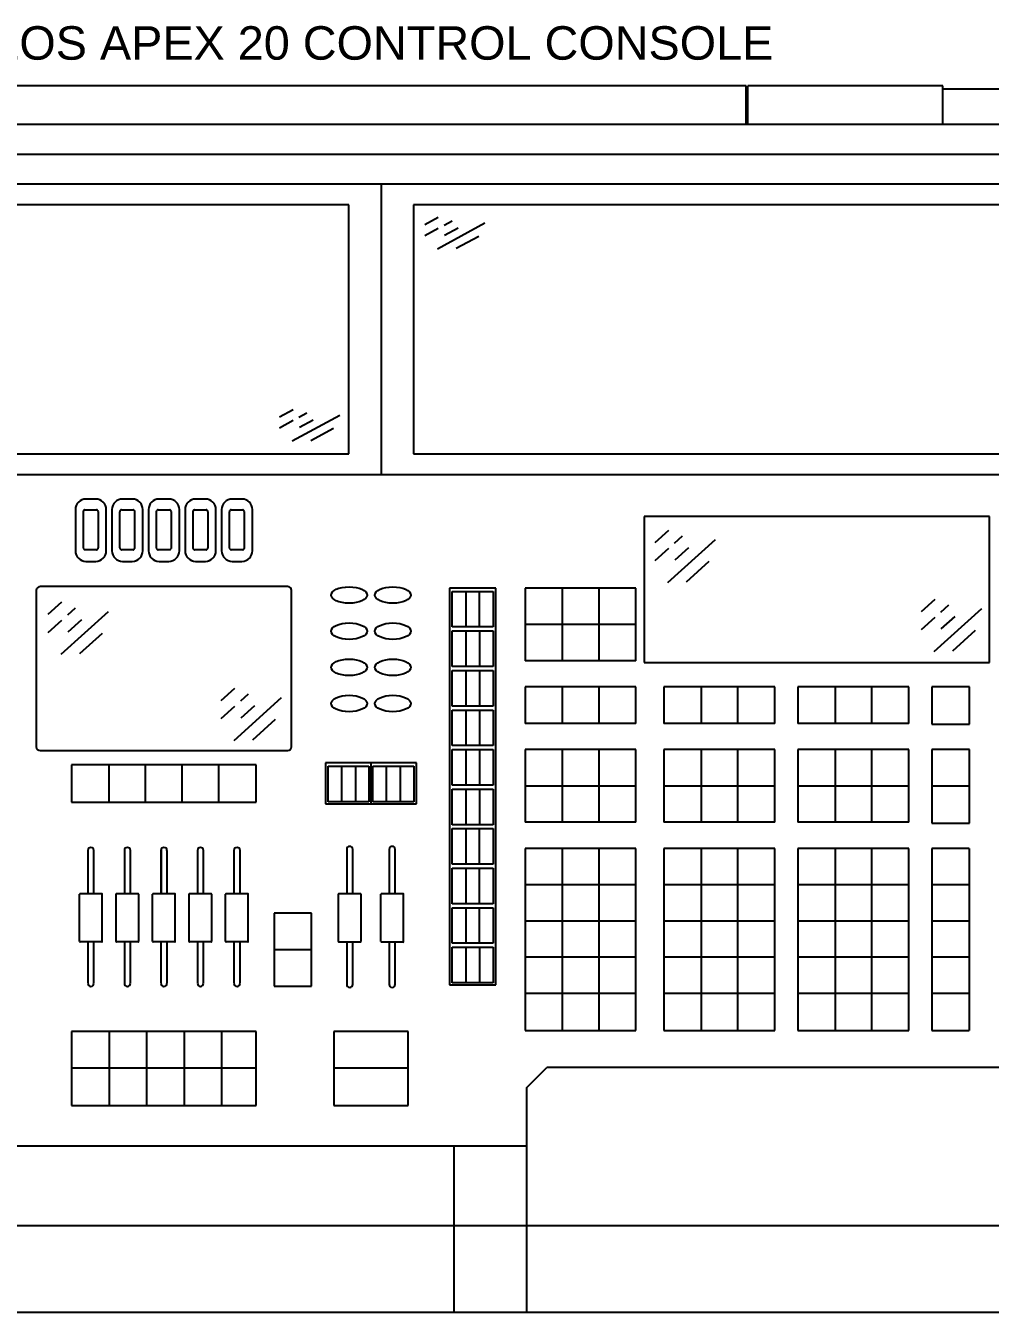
# Model space of a CAD drawing. Extents: x -49 to 275, y -8 to 142.
# Drawn here: x 60.06 to 79.86, y 20.09 to 46.51 of the extents above; entities that cross this region are included whole.
import ezdxf
from ezdxf.enums import TextEntityAlignment as Align

# ---------------------------------------------------------------- set-up
doc = ezdxf.new("R2010")
doc.units = 0
doc.header["$LTSCALE"] = 0.5
doc.header["$MEASUREMENT"] = 0
doc.layers.add('OBJECT', color=7, linetype='CONTINUOUS')
doc.layers.add('RISER', color=7, linetype='CONTINUOUS')
doc.styles.add('ARIAL', font='arial.ttf')

# ---------------------------------------------------------------- blocks, each defined once
blk = doc.blocks.new('*U48')
at = {"layer": 'RISER'}
for p, q in [((7.504, 16.263), (-7.502, 16.263)), ((7.504, 15.472), (7.504, 16.263)), ((7.532, 16.208), (7.504, 16.208)), ((11.541, 16.263), (7.532, 16.263)), ((7.532, 15.472), (7.532, 16.263)), ((11.541, 15.472), (11.541, 16.263)), ((13.1, 16.193), (11.541, 16.193)), ((27.7, 15.472), (-27.73, 15.472)), ((27.943, 14.853), (-27.943, 14.853)), ((27.95, 14.246), (-27.95, 14.246)), ((0.01, 14.246), (0.01, 8.281)), ((-0.655, 13.822), (-24.355, 13.822)), ((-0.655, 8.705), (-0.655, 13.822)), ((24.375, 13.822), (0.675, 13.822)), ((0.675, 13.822), (0.675, 8.705)), ((0.902, 13.413), (1.182, 13.565)), ((1.301, 13.406), (1.463, 13.493)), ((0.902, 13.189), (1.182, 13.341)), ((1.165, 12.919), (2.139, 13.448)), ((1.311, 13.197), (1.592, 13.349)), ((1.547, 12.927), (2.014, 13.18)), ((-2.078, 9.467), (-1.798, 9.619)), ((-1.679, 9.46), (-1.517, 9.547)), ((-2.078, 9.243), (-1.798, 9.395)), ((-1.816, 8.973), (-0.841, 9.502)), ((-1.669, 9.251), (-1.388, 9.403)), ((-1.433, 8.981), (-0.966, 9.235)), ((-24.355, 8.705), (-0.655, 8.705)), ((0.675, 8.705), (24.375, 8.705)), ((-27.93, 8.281), (27.93, 8.281)), ((-5.85, 7.779), (-6.049, 7.779)), ((-5.1, 7.779), (-5.299, 7.779)), ((-4.35, 7.779), (-4.549, 7.779)), ((-3.6, 7.779), (-3.799, 7.779)), ((-2.85, 7.779), (-3.049, 7.779)), ((-6.266, 7.565), (-6.266, 6.714)), ((-6.11, 7.5), (-6.11, 6.792)), ((-6.071, 7.557), (-6.037, 7.559)), ((-6.037, 7.559), (-5.867, 7.559)), ((-5.867, 7.559), (-5.832, 7.557)), ((-5.794, 6.792), (-5.794, 7.5)), ((-5.633, 6.714), (-5.633, 7.565)), ((-5.516, 7.565), (-5.516, 6.714)), ((-5.36, 7.5), (-5.36, 6.792)), ((-5.321, 7.557), (-5.287, 7.559)), ((-5.287, 7.559), (-5.117, 7.559)), ((-5.117, 7.559), (-5.082, 7.557)), ((-5.044, 6.792), (-5.044, 7.5)), ((-4.883, 6.714), (-4.883, 7.565)), ((-4.766, 7.565), (-4.766, 6.714)), ((-4.61, 7.5), (-4.61, 6.792)), ((-4.571, 7.557), (-4.537, 7.559)), ((-4.537, 7.559), (-4.367, 7.559)), ((-4.367, 7.559), (-4.332, 7.557)), ((-4.294, 6.792), (-4.294, 7.5)), ((-4.133, 6.714), (-4.133, 7.565)), ((-4.016, 7.565), (-4.016, 6.714)), ((-3.86, 7.5), (-3.86, 6.792)), ((-3.821, 7.557), (-3.787, 7.559)), ((-3.787, 7.559), (-3.617, 7.559)), ((-3.617, 7.559), (-3.582, 7.557)), ((-3.544, 6.792), (-3.544, 7.5)), ((-3.383, 6.714), (-3.383, 7.565)), ((-3.266, 7.565), (-3.266, 6.714)), ((-3.11, 7.5), (-3.11, 6.792)), ((-3.071, 7.557), (-3.037, 7.559)), ((-3.037, 7.559), (-2.867, 7.559)), ((-2.867, 7.559), (-2.832, 7.557)), ((-2.794, 6.792), (-2.794, 7.5)), ((-2.633, 6.714), (-2.633, 7.565)), ((12.493, 7.423), (5.406, 7.423)), ((5.406, 7.423), (5.406, 4.421)), ((12.493, 4.421), (12.493, 7.423)), ((5.632, 6.887), (5.912, 7.141)), ((5.895, 6.064), (6.87, 6.945)), ((6.032, 6.875), (6.193, 7.021)), ((-6.037, 6.736), (-6.071, 6.737)), ((-5.867, 6.736), (-6.037, 6.736)), ((-5.832, 6.737), (-5.867, 6.736)), ((-5.287, 6.736), (-5.321, 6.737)), ((-5.117, 6.736), (-5.287, 6.736)), ((-5.082, 6.737), (-5.117, 6.736)), ((-4.537, 6.736), (-4.571, 6.737)), ((-4.367, 6.736), (-4.537, 6.736)), ((-4.332, 6.737), (-4.367, 6.736)), ((-3.787, 6.736), (-3.821, 6.737)), ((-3.617, 6.736), (-3.787, 6.736)), ((-3.582, 6.737), (-3.617, 6.736)), ((-3.037, 6.736), (-3.071, 6.737)), ((-2.867, 6.736), (-3.037, 6.736)), ((-2.832, 6.737), (-2.867, 6.736)), ((5.632, 6.514), (5.912, 6.767)), ((6.041, 6.527), (6.322, 6.78)), ((-6.049, 6.499), (-5.85, 6.499)), ((-5.299, 6.499), (-5.1, 6.499)), ((-4.549, 6.499), (-4.35, 6.499)), ((-3.799, 6.499), (-3.6, 6.499)), ((-3.049, 6.499), (-2.85, 6.499)), ((6.277, 6.078), (6.744, 6.5)), ((-7.07, 5.901), (-7.07, 2.693)), ((-1.91, 5.981), (-6.99, 5.981)), ((-1.83, 2.693), (-1.83, 5.901)), ((2.362, 5.951), (1.411, 5.951)), ((1.411, 5.951), (1.411, -2.2)), ((1.468, 5.882), (2.306, 5.882)), ((1.468, 5.151), (1.468, 5.882)), ((1.747, 5.882), (1.747, 5.151)), ((2.027, 5.151), (2.027, 5.882)), ((2.306, 5.882), (2.306, 5.151)), ((2.362, -2.2), (2.362, 5.951)), ((5.237, 5.951), (2.962, 5.951)), ((2.962, 5.951), (2.962, 4.459)), ((3.725, 5.951), (3.725, 4.459)), ((4.475, 5.951), (4.475, 4.459)), ((5.237, 4.459), (5.237, 5.951)), ((-6.823, 5.413), (-6.543, 5.667)), ((11.098, 5.47), (11.378, 5.724)), ((11.498, 5.458), (11.659, 5.604)), ((-6.823, 5.04), (-6.543, 5.293)), ((-6.56, 4.59), (-5.585, 5.471)), ((-6.423, 5.401), (-6.262, 5.547)), ((-6.413, 5.053), (-6.133, 5.307)), ((11.098, 5.097), (11.378, 5.35)), ((11.361, 4.647), (12.336, 5.528)), ((11.507, 5.11), (11.788, 5.364)), ((-6.177, 4.604), (-5.71, 5.026)), ((2.306, 5.151), (1.468, 5.151)), ((1.468, 5.07), (2.306, 5.07)), ((1.468, 4.339), (1.468, 5.07)), ((1.747, 5.153), (1.747, 5.154)), ((1.747, 5.07), (1.747, 4.339)), ((2.027, 5.154), (2.027, 5.153)), ((2.027, 5.07), (2.027, 4.339)), ((2.306, 5.07), (2.306, 4.339)), ((5.237, 5.201), (2.962, 5.201)), ((11.743, 4.661), (12.21, 5.083)), ((2.306, 4.339), (1.468, 4.339)), ((1.468, 4.258), (2.306, 4.258)), ((1.468, 3.527), (1.468, 4.258)), ((1.747, 4.341), (1.747, 4.342)), ((1.747, 4.258), (1.747, 3.527)), ((2.027, 4.342), (2.027, 4.341)), ((2.027, 4.258), (2.027, 3.527)), ((2.306, 4.258), (2.306, 3.527)), ((5.237, 4.459), (2.962, 4.459)), ((5.406, 4.421), (12.493, 4.421)), ((-3.274, 3.644), (-2.993, 3.897)), ((-3.011, 2.821), (-2.036, 3.702)), ((-2.874, 3.632), (-2.713, 3.777)), ((5.237, 3.921), (2.962, 3.921)), ((2.962, 3.921), (2.962, 3.171)), ((3.725, 3.921), (3.725, 3.171)), ((4.475, 3.921), (4.475, 3.171)), ((5.237, 3.171), (5.237, 3.921)), ((8.088, 3.921), (5.812, 3.921)), ((5.812, 3.921), (5.812, 3.171)), ((6.575, 3.921), (6.575, 3.171)), ((7.325, 3.921), (7.325, 3.171)), ((8.088, 3.171), (8.088, 3.921)), ((10.838, 3.921), (8.562, 3.921)), ((8.562, 3.921), (8.562, 3.171)), ((9.325, 3.921), (9.325, 3.171)), ((10.075, 3.921), (10.075, 3.171)), ((10.838, 3.171), (10.838, 3.921)), ((12.087, 3.921), (11.312, 3.921)), ((11.312, 3.921), (11.312, 3.153)), ((12.087, 3.153), (12.087, 3.921)), ((-3.274, 3.27), (-2.993, 3.524)), ((-2.864, 3.284), (-2.584, 3.537)), ((2.306, 3.527), (1.468, 3.527)), ((1.468, 3.446), (2.306, 3.446)), ((1.468, 2.715), (1.468, 3.446)), ((1.747, 3.529), (1.747, 3.53)), ((1.747, 3.446), (1.747, 2.715)), ((2.027, 3.53), (2.027, 3.529)), ((2.027, 3.446), (2.027, 2.715)), ((2.306, 3.446), (2.306, 2.715)), ((-2.628, 2.834), (-2.161, 3.256)), ((5.237, 3.171), (2.962, 3.171)), ((8.088, 3.171), (5.812, 3.171)), ((10.838, 3.171), (8.562, 3.171)), ((11.312, 3.153), (12.087, 3.153)), ((2.306, 2.715), (1.468, 2.715)), ((1.747, 2.717), (1.747, 2.718)), ((2.027, 2.718), (2.027, 2.717)), ((-6.99, 2.614), (-1.91, 2.614)), ((1.468, 2.634), (2.306, 2.634)), ((1.468, 1.903), (1.468, 2.634)), ((1.747, 2.634), (1.747, 1.903)), ((2.027, 2.634), (2.027, 1.903)), ((2.306, 2.634), (2.306, 1.903)), ((5.237, 2.633), (2.962, 2.633)), ((2.962, 2.633), (2.962, 1.141)), ((3.725, 2.633), (3.725, 1.141)), ((4.475, 2.633), (4.475, 1.141)), ((5.237, 1.141), (5.237, 2.633)), ((8.088, 2.633), (5.812, 2.633)), ((5.812, 2.633), (5.812, 1.141)), ((6.575, 2.633), (6.575, 1.141)), ((7.325, 2.633), (7.325, 1.141)), ((8.088, 1.141), (8.088, 2.633)), ((10.838, 2.633), (8.562, 2.633)), ((8.562, 2.633), (8.562, 1.141)), ((9.325, 2.633), (9.325, 1.141)), ((10.075, 2.633), (10.075, 1.141)), ((10.838, 1.141), (10.838, 2.633)), ((12.087, 2.633), (11.312, 2.633)), ((11.312, 2.633), (11.312, 1.123)), ((12.087, 1.123), (12.087, 2.633)), ((-2.554, 2.322), (-6.346, 2.322)), ((-6.346, 2.322), (-6.346, 1.554)), ((-2.554, 1.554), (-2.554, 2.322)), ((0.736, 2.359), (-1.135, 2.359)), ((-1.135, 2.359), (-1.135, 1.516)), ((-1.079, 2.29), (-0.241, 2.29)), ((-1.079, 1.559), (-1.079, 2.29)), ((-0.8, 1.559), (-0.8, 2.29)), ((-0.52, 2.29), (-0.52, 1.559)), ((-0.241, 2.29), (-0.241, 1.559)), ((-0.2, 2.359), (-0.2, 1.516)), ((-0.159, 2.29), (0.679, 2.29)), ((-0.159, 1.559), (-0.159, 2.29)), ((0.12, 1.559), (0.12, 2.29)), ((0.4, 2.29), (0.4, 1.559)), ((0.679, 2.29), (0.679, 1.559)), ((0.736, 1.516), (0.736, 2.359)), ((2.306, 1.903), (1.468, 1.903)), ((1.747, 1.905), (1.747, 1.906)), ((2.027, 1.906), (2.027, 1.905)), ((5.237, 1.884), (2.962, 1.884)), ((8.088, 1.884), (5.812, 1.884)), ((10.838, 1.884), (8.562, 1.884)), ((12.087, 1.884), (11.312, 1.884)), ((1.468, 1.822), (2.306, 1.822)), ((1.468, 1.091), (1.468, 1.822)), ((1.747, 1.822), (1.747, 1.091)), ((2.027, 1.822), (2.027, 1.091)), ((2.306, 1.822), (2.306, 1.091)), ((-6.346, 1.554), (-2.554, 1.554)), ((-1.135, 1.516), (0.736, 1.516)), ((-0.241, 1.559), (-1.079, 1.559)), ((-0.8, 1.562), (-0.8, 1.562)), ((-0.52, 1.562), (-0.52, 1.562)), ((0.679, 1.559), (-0.159, 1.559)), ((0.12, 1.562), (0.12, 1.562)), ((0.4, 1.562), (0.4, 1.562)), ((2.306, 1.091), (1.468, 1.091)), ((1.747, 1.093), (1.747, 1.094)), ((2.027, 1.094), (2.027, 1.093)), ((5.237, 1.141), (2.962, 1.141)), ((8.088, 1.141), (5.812, 1.141)), ((10.838, 1.141), (8.562, 1.141)), ((11.312, 1.123), (12.087, 1.123)), ((1.468, 1.01), (2.306, 1.01)), ((1.468, 0.279), (1.468, 1.01)), ((1.747, 1.01), (1.747, 0.279)), ((2.027, 0.279), (2.027, 1.01)), ((2.306, 1.01), (2.306, 0.279)), ((-6.012, 0.562), (-6.012, -0.328)), ((-5.887, -0.328), (-5.887, 0.562)), ((-5.262, 0.562), (-5.262, -0.328)), ((-5.137, -0.328), (-5.137, 0.562)), ((-4.512, 0.562), (-4.512, -0.328)), ((-4.504, 0.592), (-4.504, -0.328)), ((-4.387, -0.328), (-4.387, 0.562)), ((-3.762, 0.562), (-3.762, -0.328)), ((-3.637, -0.328), (-3.637, 0.562)), ((-3.012, 0.562), (-3.012, -0.328)), ((-2.887, -0.328), (-2.887, 0.562)), ((-0.697, 0.584), (-0.697, -0.329)), ((-0.572, -0.329), (-0.572, 0.584)), ((0.173, 0.584), (0.173, -0.329)), ((0.298, -0.329), (0.298, 0.584)), ((5.237, 0.603), (2.962, 0.603)), ((2.962, 0.603), (2.962, -3.135)), ((3.725, 0.603), (3.725, -3.135)), ((4.475, 0.603), (4.475, -3.135)), ((5.237, -3.135), (5.237, 0.603)), ((8.088, 0.603), (5.812, 0.603)), ((5.812, 0.603), (5.812, -3.135)), ((6.575, 0.603), (6.575, -3.135)), ((7.325, 0.603), (7.325, -3.135)), ((8.088, -3.135), (8.088, 0.603)), ((10.838, 0.603), (8.562, 0.603)), ((8.562, 0.603), (8.562, -3.135)), ((9.325, 0.603), (9.325, -3.135)), ((10.075, 0.603), (10.075, -3.135)), ((10.838, -3.135), (10.838, 0.603)), ((12.075, 0.603), (11.312, 0.603)), ((11.312, 0.603), (11.312, -3.135)), ((12.075, 0.603), (12.075, -3.135)), ((2.306, 0.279), (1.468, 0.279)), ((1.747, 0.281), (1.747, 0.282)), ((2.027, 0.282), (2.027, 0.281)), ((1.468, 0.198), (2.306, 0.198)), ((1.468, -0.533), (1.468, 0.198)), ((1.747, 0.198), (1.747, -0.533)), ((2.027, -0.533), (2.027, 0.198)), ((2.306, 0.198), (2.306, -0.533)), ((5.237, -0.146), (2.962, -0.146)), ((8.088, -0.146), (5.812, -0.146)), ((10.838, -0.146), (8.562, -0.146)), ((12.075, -0.146), (11.312, -0.146)), ((-6.183, -1.308), (-6.183, -0.338)), ((-5.727, -0.328), (-6.173, -0.328)), ((-5.718, -1.308), (-5.718, -0.338)), ((-5.433, -1.308), (-5.433, -0.338)), ((-4.977, -0.328), (-5.423, -0.328)), ((-4.968, -1.308), (-4.968, -0.338)), ((-4.683, -1.308), (-4.683, -0.338)), ((-4.227, -0.328), (-4.673, -0.328)), ((-4.218, -1.308), (-4.218, -0.338)), ((-3.933, -1.308), (-3.933, -0.338)), ((-3.477, -0.328), (-3.923, -0.328)), ((-3.468, -1.308), (-3.468, -0.338)), ((-3.183, -1.308), (-3.183, -0.338)), ((-2.727, -0.328), (-3.173, -0.328)), ((-2.718, -1.308), (-2.718, -0.338)), ((-0.868, -1.309), (-0.868, -0.339)), ((-0.412, -0.329), (-0.858, -0.329)), ((-0.403, -1.309), (-0.403, -0.339)), ((0.002, -1.309), (0.002, -0.339)), ((0.458, -0.329), (0.012, -0.329)), ((0.467, -1.309), (0.467, -0.339)), ((-1.421, -0.723), (-2.187, -0.723)), ((-2.187, -0.723), (-2.187, -2.223)), ((-1.421, -2.223), (-1.421, -0.723)), ((2.306, -0.533), (1.468, -0.533)), ((1.468, -0.614), (2.306, -0.614)), ((1.468, -1.345), (1.468, -0.614)), ((1.747, -0.531), (1.747, -0.53)), ((1.747, -0.614), (1.747, -1.345)), ((2.027, -0.53), (2.027, -0.531)), ((2.027, -1.345), (2.027, -0.614)), ((2.306, -0.614), (2.306, -1.345)), ((5.237, -0.889), (2.962, -0.889)), ((8.088, -0.889), (5.812, -0.889)), ((10.838, -0.889), (8.562, -0.889)), ((12.075, -0.889), (11.312, -0.889)), ((-5.727, -1.318), (-6.173, -1.318)), ((-6.012, -1.318), (-6.012, -2.167)), ((-5.887, -2.167), (-5.887, -1.318)), ((-4.977, -1.318), (-5.423, -1.318)), ((-5.262, -1.318), (-5.262, -2.167)), ((-5.137, -2.167), (-5.137, -1.318)), ((-4.227, -1.318), (-4.673, -1.318)), ((-4.512, -1.318), (-4.512, -2.167)), ((-4.387, -2.167), (-4.387, -1.318)), ((-3.477, -1.318), (-3.923, -1.318)), ((-3.762, -1.318), (-3.762, -2.167)), ((-3.637, -2.167), (-3.637, -1.318)), ((-2.727, -1.318), (-3.173, -1.318)), ((-3.012, -1.318), (-3.012, -2.167)), ((-2.887, -2.167), (-2.887, -1.318)), ((-0.412, -1.319), (-0.858, -1.319)), ((-0.697, -1.319), (-0.697, -2.189)), ((-0.572, -2.189), (-0.572, -1.319)), ((0.458, -1.319), (0.012, -1.319)), ((0.173, -1.319), (0.173, -2.189)), ((0.298, -2.189), (0.298, -1.319)), ((-2.187, -1.47), (-1.421, -1.47)), ((2.306, -1.345), (1.468, -1.345)), ((1.468, -1.426), (2.306, -1.426)), ((1.468, -2.157), (1.468, -1.426)), ((1.747, -1.343), (1.747, -1.342)), ((1.747, -1.426), (1.747, -2.157)), ((2.027, -1.342), (2.027, -1.343)), ((2.027, -1.426), (2.027, -2.157)), ((2.306, -1.426), (2.306, -2.157)), ((5.237, -1.632), (2.962, -1.632)), ((8.088, -1.632), (5.812, -1.632)), ((10.838, -1.632), (8.562, -1.632)), ((12.075, -1.632), (11.312, -1.632)), ((-2.187, -2.223), (-1.421, -2.223)), ((1.411, -2.2), (2.362, -2.2)), ((2.306, -2.157), (1.468, -2.157)), ((1.747, -2.155), (1.747, -2.154)), ((2.027, -2.154), (2.027, -2.155)), ((5.237, -2.374), (2.962, -2.374)), ((8.088, -2.374), (5.812, -2.374)), ((10.838, -2.374), (8.562, -2.374)), ((12.075, -2.374), (11.312, -2.374)), ((-2.554, -3.155), (-6.346, -3.155)), ((-6.346, -3.155), (-6.346, -4.675)), ((-5.576, -3.155), (-5.576, -4.675)), ((-4.805, -3.155), (-4.805, -4.675)), ((-4.035, -3.155), (-4.035, -4.675)), ((-3.265, -3.155), (-3.265, -4.675)), ((-2.554, -4.675), (-2.554, -3.155)), ((0.562, -3.155), (-0.962, -3.155)), ((-0.962, -3.155), (-0.962, -4.675)), ((0.562, -4.675), (0.562, -3.155)), ((2.962, -3.135), (5.237, -3.135)), ((5.812, -3.135), (8.088, -3.135)), ((8.562, -3.135), (10.838, -3.135)), ((11.312, -3.135), (12.075, -3.135)), ((-2.554, -3.911), (-6.346, -3.911)), ((0.562, -3.911), (-0.962, -3.911)), ((2.99, -4.313), (3.41, -3.897)), ((14.59, -3.897), (3.41, -3.897)), ((2.99, -4.313), (2.99, -8.923)), ((-6.346, -4.675), (-2.554, -4.675)), ((-0.962, -4.675), (0.562, -4.675)), ((-27.03, -5.507), (2.99, -5.507)), ((1.5, -5.507), (1.5, -8.923)), ((27.93, -7.148), (-27.03, -7.148)), ((-27.58, -8.923), (27.58, -8.922))]:
    blk.add_line(p, q, dxfattribs=at)
for points in [[(-5.575, 1.554), (-5.575, 2.322)], [(-4.825, 1.554), (-4.825, 2.322)], [(-4.075, 1.554), (-4.075, 2.322)], [(-3.325, 1.554), (-3.325, 2.322)]]:
    blk.add_lwpolyline(points, dxfattribs=at)
for centre, radius, start, end in [((-6.051, 7.563), 0.216, 89.7212, 179.7185), ((-5.849, 7.563), 0.216, 0.2815, 90.2788), ((-5.301, 7.563), 0.216, 89.7212, 179.7185), ((-5.099, 7.563), 0.216, 0.2815, 90.2788), ((-4.551, 7.563), 0.216, 89.7212, 179.7185), ((-4.349, 7.563), 0.216, 0.2815, 90.2788), ((-3.801, 7.563), 0.216, 89.7212, 179.7185), ((-3.599, 7.563), 0.216, 0.2815, 90.2788), ((-3.051, 7.563), 0.216, 89.7212, 179.7185), ((-2.849, 7.563), 0.216, 0.2815, 90.2788), ((-6.051, 6.715), 0.216, 180.2815, 270.2788), ((-5.849, 6.715), 0.216, 269.7212, 359.7185), ((-5.301, 6.715), 0.216, 180.2815, 270.2788), ((-5.099, 6.715), 0.216, 269.7212, 359.7185), ((-4.551, 6.715), 0.216, 180.2815, 270.2788), ((-4.349, 6.715), 0.216, 269.7212, 359.7185), ((-3.801, 6.715), 0.216, 180.2815, 270.2788), ((-3.599, 6.715), 0.216, 269.7212, 359.7185), ((-3.051, 6.715), 0.216, 180.2815, 270.2788), ((-2.849, 6.715), 0.216, 269.7212, 359.7185), ((-6.99, 5.901), 0.0796, 89.7212, 179.7185), ((-1.91, 5.901), 0.0796, 0.2815, 90.2788), ((-6.99, 2.693), 0.0796, 180.2815, 270.2788), ((-1.91, 2.693), 0.0796, 269.7212, 359.7185), ((-5.95, 0.561), 0.0625, 0.4509, 179.5491), ((-5.2, 0.561), 0.0625, 0.4509, 179.5491), ((-4.45, 0.561), 0.0625, 0.4509, 179.5491), ((-3.7, 0.561), 0.0625, 0.4509, 179.5491), ((-2.95, 0.561), 0.0625, 0.4509, 179.5491), ((-0.635, 0.583), 0.0625, 0.4509, 179.5491), ((0.235, 0.583), 0.0625, 0.4509, 179.5491), ((-5.95, -2.167), 0.0625, 180.4509, 359.5491), ((-5.2, -2.167), 0.0625, 180.4509, 359.5491), ((-4.45, -2.167), 0.0625, 180.4509, 359.5491), ((-3.7, -2.167), 0.0625, 180.4509, 359.5491), ((-2.95, -2.167), 0.0625, 180.4509, 359.5491), ((-0.635, -2.189), 0.0625, 180.4509, 359.5491), ((0.235, -2.189), 0.0625, 180.4509, 359.5491)]:
    blk.add_arc(centre, radius, start, end, dxfattribs=at)
for centre in [(-0.65, 5.807), (0.25, 5.807), (-0.65, 5.065), (0.25, 5.065), (-0.65, 4.322), (0.25, 4.322), (-0.65, 3.579), (0.25, 3.579)]:
    blk.add_ellipse(centre, major_axis=(0.37, 0), ratio=0.454988, dxfattribs=at)
for centre, major_axis, start_param, end_param in [((-6.172, -0.338), (-0.00545, 0.00849), 5.716861, 7.278569), ((-5.728, -0.338), (0.00545, 0.00849), 5.287801, 6.849509), ((-5.422, -0.338), (-0.00545, 0.00849), 5.716861, 7.278569), ((-4.978, -0.338), (0.00545, 0.00849), 5.287801, 6.849509), ((-4.672, -0.338), (-0.00545, 0.00849), 5.716861, 7.278569), ((-4.228, -0.338), (0.00545, 0.00849), 5.287801, 6.849509), ((-3.922, -0.338), (-0.00545, 0.00849), 5.716861, 7.278569), ((-3.478, -0.338), (0.00545, 0.00849), 5.287801, 6.849509), ((-3.172, -0.338), (-0.00545, 0.00849), 5.716861, 7.278569), ((-2.728, -0.338), (0.00545, 0.00849), 5.287801, 6.849509), ((-0.857, -0.339), (-0.00545, 0.00849), 5.716861, 7.278569), ((-0.413, -0.339), (0.00545, 0.00849), 5.287801, 6.849509), ((0.013, -0.339), (-0.00545, 0.00849), 5.716861, 7.278569), ((0.457, -0.339), (0.00545, 0.00849), 5.287801, 6.849509), ((-6.172, -1.308), (0.00545, 0.00849), 2.146208, 3.707917), ((-5.728, -1.308), (-0.00545, 0.00849), 2.575269, 4.136977), ((-5.422, -1.308), (0.00545, 0.00849), 2.146208, 3.707917), ((-4.978, -1.308), (-0.00545, 0.00849), 2.575269, 4.136977), ((-4.672, -1.308), (0.00545, 0.00849), 2.146208, 3.707917), ((-4.228, -1.308), (-0.00545, 0.00849), 2.575269, 4.136977), ((-3.922, -1.308), (0.00545, 0.00849), 2.146208, 3.707917), ((-3.478, -1.308), (-0.00545, 0.00849), 2.575269, 4.136977), ((-3.172, -1.308), (0.00545, 0.00849), 2.146208, 3.707917), ((-2.728, -1.308), (-0.00545, 0.00849), 2.575269, 4.136977), ((-0.857, -1.309), (0.00545, 0.00849), 2.146208, 3.707917), ((-0.413, -1.309), (-0.00545, 0.00849), 2.575269, 4.136977), ((0.013, -1.309), (0.00545, 0.00849), 2.146208, 3.707917), ((0.457, -1.309), (-0.00545, 0.00849), 2.575269, 4.136977)]:
    blk.add_ellipse(centre, major_axis=major_axis, ratio=0.990056, start_param=start_param, end_param=end_param, dxfattribs=at)
for points, knots in [([(-6.071, 7.557), (-6.075, 7.556), (-6.083, 7.554), (-6.094, 7.546), (-6.104, 7.532), (-6.11, 7.515), (-6.11, 7.504), (-6.11, 7.5)], [0, 0, 0, 0, 0.158246, 0.315479, 0.5492, 0.845795, 1, 1, 1, 1]), ([(-5.794, 7.5), (-5.794, 7.507), (-5.795, 7.521), (-5.804, 7.539), (-5.816, 7.551), (-5.825, 7.556), (-5.831, 7.556), (-5.832, 7.557)], [0, 0, 0, 0, 0.26831, 0.578036, 0.772279, 0.928087, 1, 1, 1, 1]), ([(-5.321, 7.557), (-5.325, 7.556), (-5.333, 7.554), (-5.344, 7.546), (-5.354, 7.532), (-5.36, 7.515), (-5.36, 7.504), (-5.36, 7.5)], [0, 0, 0, 0, 0.158246, 0.315479, 0.5492, 0.845795, 1, 1, 1, 1]), ([(-5.044, 7.5), (-5.044, 7.507), (-5.045, 7.521), (-5.054, 7.539), (-5.066, 7.551), (-5.075, 7.556), (-5.081, 7.556), (-5.082, 7.557)], [0, 0, 0, 0, 0.26831, 0.578036, 0.772279, 0.928087, 1, 1, 1, 1]), ([(-4.571, 7.557), (-4.575, 7.556), (-4.583, 7.554), (-4.594, 7.546), (-4.604, 7.532), (-4.61, 7.515), (-4.61, 7.504), (-4.61, 7.5)], [0, 0, 0, 0, 0.158246, 0.315479, 0.5492, 0.845795, 1, 1, 1, 1]), ([(-4.294, 7.5), (-4.294, 7.507), (-4.295, 7.521), (-4.304, 7.539), (-4.316, 7.551), (-4.325, 7.556), (-4.331, 7.556), (-4.332, 7.557)], [0, 0, 0, 0, 0.26831, 0.578036, 0.772279, 0.928087, 1, 1, 1, 1]), ([(-3.821, 7.557), (-3.825, 7.556), (-3.833, 7.554), (-3.844, 7.546), (-3.854, 7.532), (-3.86, 7.515), (-3.86, 7.504), (-3.86, 7.5)], [0, 0, 0, 0, 0.158246, 0.315479, 0.5492, 0.845795, 1, 1, 1, 1]), ([(-3.544, 7.5), (-3.544, 7.507), (-3.545, 7.521), (-3.554, 7.539), (-3.566, 7.551), (-3.575, 7.556), (-3.581, 7.556), (-3.582, 7.557)], [0, 0, 0, 0, 0.26831, 0.578036, 0.772279, 0.928087, 1, 1, 1, 1]), ([(-3.071, 7.557), (-3.075, 7.556), (-3.083, 7.554), (-3.094, 7.546), (-3.104, 7.532), (-3.11, 7.515), (-3.11, 7.504), (-3.11, 7.5)], [0, 0, 0, 0, 0.158246, 0.315479, 0.5492, 0.845795, 1, 1, 1, 1]), ([(-2.794, 7.5), (-2.794, 7.507), (-2.795, 7.521), (-2.804, 7.539), (-2.816, 7.551), (-2.825, 7.556), (-2.831, 7.556), (-2.832, 7.557)], [0, 0, 0, 0, 0.26831, 0.578036, 0.772279, 0.928087, 1, 1, 1, 1]), ([(-6.11, 6.792), (-6.11, 6.785), (-6.109, 6.771), (-6.1, 6.754), (-6.088, 6.743), (-6.079, 6.738), (-6.073, 6.738), (-6.071, 6.737)], [0, 0, 0, 0, 0.26831, 0.578036, 0.772279, 0.928087, 1, 1, 1, 1]), ([(-5.832, 6.737), (-5.829, 6.738), (-5.821, 6.74), (-5.81, 6.747), (-5.8, 6.761), (-5.794, 6.777), (-5.794, 6.788), (-5.794, 6.792)], [0, 0, 0, 0, 0.1582464, 0.315479, 0.5492005, 0.8457947, 1, 1, 1, 1]), ([(-5.36, 6.792), (-5.36, 6.785), (-5.359, 6.771), (-5.35, 6.754), (-5.338, 6.743), (-5.329, 6.738), (-5.323, 6.738), (-5.321, 6.737)], [0, 0, 0, 0, 0.26831, 0.578036, 0.772279, 0.928087, 1, 1, 1, 1]), ([(-5.082, 6.737), (-5.079, 6.738), (-5.071, 6.74), (-5.06, 6.747), (-5.05, 6.761), (-5.044, 6.777), (-5.044, 6.788), (-5.044, 6.792)], [0, 0, 0, 0, 0.1582464, 0.315479, 0.5492005, 0.8457947, 1, 1, 1, 1]), ([(-4.61, 6.792), (-4.61, 6.785), (-4.609, 6.771), (-4.6, 6.754), (-4.588, 6.743), (-4.579, 6.738), (-4.573, 6.738), (-4.571, 6.737)], [0, 0, 0, 0, 0.26831, 0.578036, 0.772279, 0.928087, 1, 1, 1, 1]), ([(-4.332, 6.737), (-4.329, 6.738), (-4.321, 6.74), (-4.31, 6.747), (-4.3, 6.761), (-4.294, 6.777), (-4.294, 6.788), (-4.294, 6.792)], [0, 0, 0, 0, 0.1582464, 0.315479, 0.5492005, 0.8457947, 1, 1, 1, 1]), ([(-3.86, 6.792), (-3.86, 6.785), (-3.859, 6.771), (-3.85, 6.754), (-3.838, 6.743), (-3.829, 6.738), (-3.823, 6.738), (-3.821, 6.737)], [0, 0, 0, 0, 0.26831, 0.578036, 0.772279, 0.928087, 1, 1, 1, 1]), ([(-3.582, 6.737), (-3.579, 6.738), (-3.571, 6.74), (-3.56, 6.747), (-3.55, 6.761), (-3.544, 6.777), (-3.544, 6.788), (-3.544, 6.792)], [0, 0, 0, 0, 0.1582464, 0.315479, 0.5492005, 0.8457947, 1, 1, 1, 1]), ([(-3.11, 6.792), (-3.11, 6.785), (-3.109, 6.771), (-3.1, 6.754), (-3.088, 6.743), (-3.079, 6.738), (-3.073, 6.738), (-3.071, 6.737)], [0, 0, 0, 0, 0.26831, 0.578036, 0.772279, 0.928087, 1, 1, 1, 1]), ([(-2.832, 6.737), (-2.829, 6.738), (-2.821, 6.74), (-2.81, 6.747), (-2.8, 6.761), (-2.794, 6.777), (-2.794, 6.788), (-2.794, 6.792)], [0, 0, 0, 0, 0.1582464, 0.315479, 0.5492005, 0.8457947, 1, 1, 1, 1])]:
    blk.add_open_spline(points, degree=3, knots=knots, dxfattribs=at)
at = {"layer": 'RISER', "color": 1, "insert": (0, 16.791), "char_height": 0.6875, "attachment_point": 8, "style": 'ARIAL'}
blk.add_mtext('EOS APEX 20 CONTROL CONSOLE', dxfattribs=at)
at = {"layer": 'RISER', "color": 1, "style": 'ARIAL'}
blk.add_attdef('STATIONID', text='', height=0.688, dxfattribs=at).set_placement((0, 17.891), align=Align.CENTER)
blk.add_attdef('DRAWINGREF', text='', height=0.688, dxfattribs=at).set_placement((0, -9.423), align=Align.TOP_CENTER)

msp = doc.modelspace()

# ---------------------------------------------------------------- block references
at = {"layer": 'OBJECT'}
msp.add_blockref('*U48', (67.35, 29.015), dxfattribs=at)

doc.saveas('drawing.dxf')
